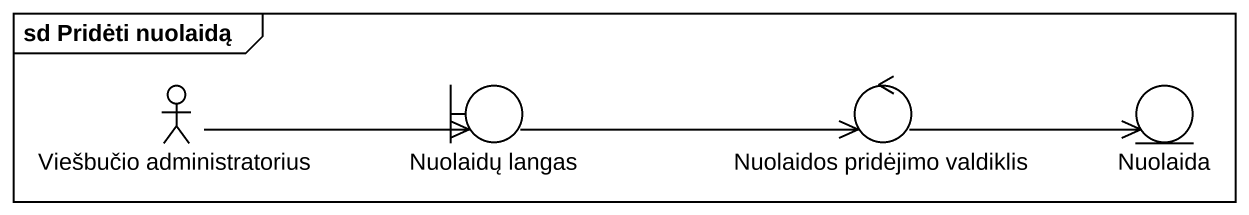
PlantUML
@startuml
mainframe sd Pridėti nuolaidą
actor "Viešbučio administratorius" as Viešbučio_administratorius
boundary "Nuolaidų langas" as Nuolaidų_langas
control "Nuolaidos pridėjimo valdiklis" as Nuolaidos_pridėjimo
entity Nuolaida
Viešbučio_administratorius -right-> Nuolaidų_langas
Nuolaidų_langas -right-> Nuolaidos_pridėjimo
Nuolaidos_pridėjimo -right-> Nuolaida
@enduml
